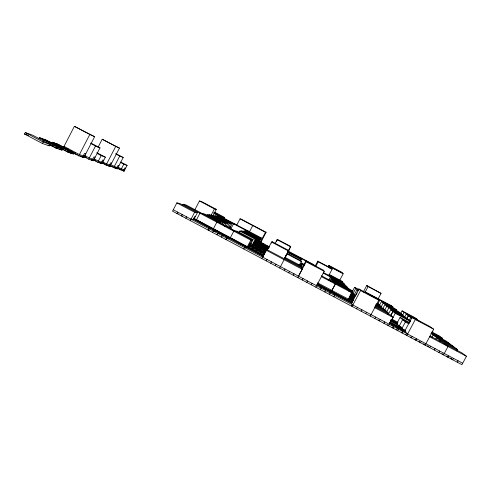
<?xml version="1.0" encoding="UTF-8"?>
<svg xmlns="http://www.w3.org/2000/svg" width="491" height="491" viewBox="0 0 491 491"><rect width="100%" height="100%" fill="white"/><g stroke="black" fill="none" stroke-linecap="round" stroke-linejoin="round"><path stroke-width="0.74" d="M271.566 242.063L272.235 241.762L288.874 250.563L288.634 251.091L271.566 242.063L267.454 249.851M300.498 260.911L301.124 259.021L287.818 251.975L287.376 252.89L290.74 246.451L277.446 239.424L274.874 243.677M284.528 258.929L279.747 268.055M286.112 255.553L286.388 254.97L285.026 257.548M284.946 257.579L287.137 253.374L301.308 260.868L301.376 261.543L299.418 265.238M285.173 257.456L285.492 256.787M24.55 134.018L25.299 132.558L32.621 135.172L50.057 144.422L49.321 145.845L42.459 143.513L24.55 134.018L28.552 135.424M39.084 138.579L39.556 137.652L46.142 140.009L62.701 148.791L62.007 150.142L55.833 148.049L49.622 144.753M43.085 141.291L43.797 139.904L50.278 142.206M42.459 143.513L43.208 142.052L50.057 144.422M51.721 143.562L52.396 142.249L58.349 144.379L74.123 152.738L73.46 154.021L67.875 152.13L61.817 148.92M55.833 148.049L56.545 146.662L62.701 148.791M63.376 147.662L74.38 126.322L94.634 136.688L83.851 157.543L78.775 155.825L73.423 152.983M67.224 149.7L67.868 148.448M67.875 152.13L68.556 150.811L74.123 152.738M71.072 151.737L71.717 150.485M75.571 152.529L74.927 153.781L77.517 154.671M78.775 155.825L89.81 134.473L94.634 136.688M85.63 156.034L85.011 157.23L86.434 157.721M88.693 159.182L95.512 145.999L99.992 147.865L93.327 160.753L88.693 159.182L83.783 156.586M98.016 147.349L102.208 139.241L119.454 148.092L109.959 166.394L106.062 165.068L102.005 162.92M94.824 159.244L94.229 160.385L96.181 161.054M97.752 162.257L101.195 155.604L105.369 157.188L101.993 163.693L97.752 162.257L93.726 160.121M103.251 162.183L102.68 163.276L105.074 164.098M106.062 165.068L115.741 146.386L119.454 148.092M113.709 167.658L119.724 156.058L123.21 157.507L117.306 168.879L113.709 167.658L109.812 165.596M118.171 167.382L117.644 168.401L120.197 169.272M120.768 170.052L123.824 164.172L127.095 165.412L124.1 171.181L117.484 168.315M193.755 219.661L197.364 212.769L180.056 203.599L176.858 202.881L172.519 211.185L461.914 364.678L466.45 356.276L461.927 352.882L430.091 336.022M177.705 212.106L176.956 213.536L178.159 213.702M182.382 205.569L183.063 204.268L185.948 204.919L251.993 239.89L248.286 246.924M182.143 214.463L181.394 215.893L182.554 216.034M185.837 218.25L186.586 216.819M194.909 209.657L199.463 200.966L201.66 201.617L216.298 209.356L212.867 215.899M190.263 220.594L194.632 212.296L197.364 212.769M193.061 219.594L194.639 216.586L195.32 216.672M210.921 215.574L214.432 208.878L216.298 209.356M214.291 217.028L214.935 215.795L218.409 216.396L232.151 223.669L229.481 228.745M212.529 232.409L213.284 230.973L217.673 230.942M220.183 223.798L220.833 222.558L204.753 214.039L199.935 213.204L196.547 219.741L191.017 219.164M223.921 218.685L224.565 217.458L214.561 212.173M222.012 224.105L222.724 222.754L227.763 223.245L226.112 226.388M216.991 234.772L217.746 233.342L219.87 233.256M223.448 224.903L224.473 222.926L209.135 214.806M224.467 226.302L226.155 223.092L211.167 215.156M221.459 237.141L222.208 235.705L226.142 235.428M227.333 227.075L229.272 223.387L232.151 223.669M228.119 227.799L229.082 226.689M228.61 227.591L230.745 223.528L216.709 216.101M229.469 228.076L230.525 226.762M230.776 228.99L233.52 223.81L234.802 223.927L233.52 223.81M226.676 238.074L225.921 239.51L226.689 238.08L230.377 237.675L233.814 231.144L236.969 231.095L253.123 239.651L249.508 246.513M236.687 225.24L240.038 218.869L241.136 219.084L266.097 232.28L260.611 242.689M239.135 232.366L239.829 231.052L242.419 231.009L257.137 238.792L253.841 245.046M249.385 231.961L252.748 225.59L253.601 225.676M243.824 249.005L244.586 247.574L260.819 242.29L269.577 246.924M247.36 246.678L250.803 240.142L253.123 239.651M247.967 247.028L250.029 243.604M249.551 245.96L251.214 243.278M252.104 245.132L255.228 239.203L256.21 238.994L241.149 231.028M252.577 245.475L254.43 242.376M252.84 245.39L256.198 238.994L257.137 238.792M253.902 244.536L255.394 242.1M255.167 244.168L258.082 238.632L259.764 238.276L256.732 244.027M255.559 244.512L257.272 241.615M255.848 244.322L258.941 238.448L244.856 230.997M256.511 244.095L258.131 241.369M258.395 243.468L261.304 237.951L260.549 238.11L257.806 243.309L267.914 248.655M258.192 243.536L259.739 240.921M260.101 242.523L265.484 232.323L266.097 232.28M260.433 242.744L261.875 240.283M261.758 258.518L266.171 250.189L267.018 249.655M271.535 243.088L272.235 241.762M276.396 241.419L277.446 239.424M266.257 260.905L267.018 259.469M270.75 263.286L271.511 261.85M275.248 265.668L276.01 264.232M287.929 251.76L290.74 246.451M284.51 258.886L288.874 250.563M284.246 270.443L285.007 269.007M288.751 272.836L289.512 271.394M300.111 260.93L301.124 259.021M293.262 275.224L294.023 273.788M300.167 265.563L301.529 262.986L304.168 264.379M300.572 265.741L301.609 263.753L304.322 265.189M300.633 266.595L301.707 264.569L301.529 262.986M301.278 268.546L301.971 267.239L301.879 266.3L285.21 257.474L284.872 258.18L301.971 267.239M301.683 268.939L305.93 260.93L323.532 270.24L324.232 271.339L315.811 287.186M297.749 277.605L306.145 261.771L305.93 260.93M297.767 277.618L302.192 269.271L302.088 268.227L256.044 243.849M302.26 279.999L303.021 278.557M315.081 266.275L317.787 261.163L331.431 268.374L332.131 269.178L328.663 275.703M306.777 282.393L307.538 280.95M315.781 266.38L318.205 261.82L317.787 261.163M311.294 284.786L312.055 283.35M328.141 266.779L328.847 265.441L341.472 272.112L343.184 273.775L339.717 280.293M328.767 267.405L329.449 266.128L342.313 272.928M329.375 268.141L330.069 266.84L328.847 265.441M320.347 289.592L321.114 288.149L319.929 285.148M328.78 279.999L330.425 276.912L329.725 275.905M329.805 280.484L331.149 277.961L346.038 285.842L349.518 289.88L348.794 291.237M324.876 291.992L325.637 290.549L324.907 288.941M330.879 280.999L331.91 279.06L347.143 287.125M332.008 281.539L332.702 280.214L348.303 288.475M329.4 294.391L330.167 292.955L328.51 289.696M335.304 284.001L331.904 290.396L334.702 295.355L333.935 296.797M331.977 290.433L335.378 284.037L334.383 282.675M351.857 292.409L354.582 287.296L358.608 289.426M350.752 291.335L352.084 292.888L348.671 299.283L352.863 304.985M352.961 293.692L355.748 288.475L354.582 287.296M354.115 295.03L356.957 289.702L358.289 290.408M370.288 316.075L378.776 300.197L376.622 298.325L358.89 288.947L351.403 302.99L316.726 284.608M355.969 295.22L357.258 292.802M358.89 288.947L360.56 290.562L352.084 306.427L351.366 305.408M363.205 292.188L366.777 285.486L381.047 293.397L377.966 299.166M365.04 292.329L368.115 286.566L366.777 285.486M356.638 308.839L357.405 307.397M361.186 311.251L361.953 309.809M365.734 313.663L366.507 312.221M377.812 303.874L379.825 300.111L378.236 298.749M379.433 305.371L381.489 301.529L394.96 308.661L396.967 310.287L383.213 303.008L381.489 301.529M374.842 318.493L375.615 317.051M381.114 306.924L383.213 303.008M382.839 308.532L384.981 304.53L399.03 311.969L403.485 315.578L388.811 307.814L384.981 304.53M384.588 310.373L386.853 306.139L401.208 313.737M380.169 319.469L379.396 320.911L378.579 319.997M386.828 311.527L388.811 307.814M387.368 314.148L388.074 312.835L383.606 308.735L375.719 304.555M388.148 314.627L390.854 309.563L405.867 317.505L410.451 321.224M383.956 323.33L384.729 321.887M392.996 311.398L390.572 315.928L393.009 311.404L408.365 319.531M374.688 306.679L390.474 315.038L393.009 317.376L388.522 325.748L387.559 324.729M407.579 334.003L392.063 319.285L395.249 313.326L390.854 309.563M400.791 313.276L402.086 310.864L414.827 317.603L417.105 319.31L404.111 312.436L402.086 310.864M409.954 322.685L400.055 317.438L396.703 323.692L390.781 320.562M402.467 315.517L404.111 312.436M404.547 317.217L406.229 314.08L420.468 321.832M408.426 315.787L406.708 318.984L408.426 315.787L412.483 317.929M401.853 328.577L405.382 321.998L400.055 317.438M409.31 320.175L410.709 317.56L406.229 314.08M404.645 331.222L412.201 317.149L430.055 326.589L433.688 329.246L425.126 345.167L423.586 343.768M412.201 317.149L415.343 319.543L406.806 335.445L405.701 334.383M412.158 336.427L411.378 337.876L410.464 337.004M416.736 338.858L415.957 340.3L415.005 339.41M421.321 341.288L420.542 342.736L419.056 341.368M432.24 332.389L432.902 331.149M431.798 337.464L433.148 334.96L449.725 343.737M429.717 347.597L430.497 346.155M435.904 338.925L436.585 337.63L453.604 346.64M434.308 350.034L435.087 348.585M439.506 341.767L440.218 340.447L430.963 333.266M438.899 352.47L439.678 351.022M448.878 355.901L448.099 357.35L446.577 356.061M456.961 351.01L457.673 349.69L446.043 340.981L431.221 333.131M453.481 358.344L452.696 359.786L450.609 358.037M457.305 362.229L458.085 360.781M262.519 257.081L263.464 256.37M259.125 254.068L260.132 253.448M260.113 253.442L268.522 248.286L258.579 243.02M255.86 251.183L257.935 250.152M258.898 249.674L261.525 248.36M262.329 247.961L265.208 246.531M265.852 246.206L267.073 245.598M250.392 249.44L263.949 243.941M247.034 230.96L248.035 230.93M209.264 230.046L208.074 230.04L208.822 228.61L213.438 228.696L216.869 222.171L218.912 222.374M225.621 226.523L226.026 226.547M218.894 222.362L220.833 222.558M220.042 216.678L221.607 216.948M224.565 217.458L223.117 217.212L214.076 212.431M113.218 166.885L110.463 165.94L111.009 164.884L117.846 167.848M84.483 156.316L79.425 154.567L64.02 146.404M93.928 159.581L89.313 157.985L84.403 155.383M102.576 162.57L98.347 161.109L94.321 158.974M110.518 165.314L106.633 163.969L102.576 161.821M124.616 170.187L118.006 167.296M58.558 146.594L52.292 144.409L51.58 145.796L53.181 146.343L49.935 144.618M85.753 153.867L84.513 153.425L82.605 157.12L80.082 155.782M95.144 157.237L94.014 156.832L92.185 160.367L90.976 159.728M103.736 160.33L102.705 159.956L100.95 163.337L99.796 162.724M111.635 163.165L110.684 162.822L109.002 166.068L106.338 164.657M118.914 165.78L118.036 165.461L116.422 168.579L114.501 167.56M125.647 168.198L124.837 167.904L123.278 170.905L122.044 170.248M102.208 139.241L115.741 146.386M74.38 126.322L89.81 134.473M240.038 218.869L265.484 232.323M368.115 286.566L381.047 293.397M115.833 153.603L123.21 157.507M330.069 266.84L343.184 273.775M115.827 153.996L119.724 156.058M277.022 239.614L290.586 246.789M318.205 261.82L332.131 269.178M90.823 143.016L99.992 147.865M90.823 143.525L95.512 145.999M199.463 200.966L214.432 208.878M120.639 161.999L127.095 165.412M120.534 162.435L123.824 164.172M213.702 212.769L261.304 237.951M306.145 261.771L324.232 271.339M360.56 290.562L378.776 300.197M415.343 319.543L433.688 329.246M213.996 213.481L260.549 238.11M287.603 252.423L301.186 259.61M329.074 274.365L342.086 281.251L343.013 282.325L329.062 274.948M355.748 288.475L358.356 289.856M410.709 317.56L412.029 318.254M259.764 238.276L245.966 230.979L243.689 231.016L258.082 238.632M96.819 152.664L105.369 157.188M323.63 272.683L343.976 283.448L344.983 284.62L323.158 273.07M97.169 153.474L101.195 155.604M214.935 215.795L229.272 223.387M286.897 253.878L301.376 261.543M227.763 223.245L213.1 215.488L207.018 214.444L222.724 222.754M431.828 331.953L439.2 335.856L442.544 338.36L432.019 332.788M239.829 231.052L255.228 239.203M376.965 303.647L379.586 305.034M395.249 313.326L410.316 321.298M347.53 288.186L352.759 290.954M258.757 241.811L269.025 247.249M301.707 264.569L303.69 265.619M349.518 289.88L333.549 281.429L331.149 277.961M349.745 289.978L353.035 291.715M376.21 304.015L381.556 306.844L377.702 303.303M122.167 170.156L124.1 171.181M259.358 242.769L268.454 247.587M299.719 264.133L301.026 264.827M348.831 290.138L352.151 291.893M259.168 242.83L268.958 248.016L258.775 242.959M299.731 264.305L301.044 264.999M321.396 275.795L352.397 292.188M299.737 264.477L301.057 265.177M348.929 290.69L351.599 292.102M299.074 264.465L300.418 265.177M350.525 291.703L351.869 292.415M321.317 276.593L352.084 292.888M375.664 305.371L385.791 310.735M409.426 323.25L402.645 319.659L399.22 326.079L390.425 321.421M114.759 167.529L117.306 168.879M231.451 229.352L235.508 231.5M299.062 265.152L300.357 265.84M351.838 293.096L354.919 294.729M183.063 204.268L250.803 240.142M375.437 306.139L388.074 312.835M405.382 321.998L408.727 323.772M440.218 340.447L457.673 349.69M256.922 243.561L267.282 249.047M351.218 293.495L355.447 295.735M108.64 165.688L109.959 166.394M350.58 293.919L355.337 296.435L348.763 288.837M253.81 243.45L265.932 249.876M350.519 294.674L354.778 296.932M176.858 202.881L194.632 212.296M254.884 244.223L265.754 249.98M266.171 250.189L302.192 269.271M350.592 294.919L354.477 296.975M374.762 307.704L393.009 317.376M429.643 336.777L466.45 356.276M99.121 162.165L101.993 163.693M254.406 244.383L266.619 250.852M350.5 295.287L353.87 297.067M254.16 244.463L266.441 250.969M350.12 295.294L354.183 297.448L351.771 294.545M253.153 244.788L265.717 251.441M349.752 295.963L354.201 298.319M91.363 159.71L93.327 160.753M250.177 244.107L265.6 252.282M349.666 296.822L352.919 298.546M392.057 319.285L397.962 322.415M251.005 245.488L264.821 252.81M349.426 297.012L350.243 298.074L353.575 299.841M391.658 320.022L397.698 323.225M250.723 245.58L264.624 252.951M349.224 297.779L353.244 299.909M390.897 319.868L397.63 323.434M390.787 320.058L396.826 323.256M81.887 156.5L83.851 157.543M250.146 245.77L264.882 253.583M348.88 298.098L353.084 300.326M390.897 320.365L396.133 323.139M249.845 245.868L264.68 253.724M348.61 298.209L353.428 300.756M56.888 143.857L72.754 152.265L72.085 153.554L70.103 152.505M55.409 143.323L71.373 151.787L70.698 153.088L69.372 152.382M53.912 142.789L69.974 151.302L69.299 152.609L62.602 149.061M52.396 142.249L68.556 150.811M248.636 246.261L264.624 254.737M317.634 282.828L352.888 301.517L350.243 298.074M399.809 326.392L401.239 327.147M399.864 326.693L401.687 327.657M71.49 152.977L73.46 154.021M194.105 218.446L263.784 255.381M317.474 283.847L352.464 302.395M389.848 322.213L405.572 330.547M44.528 139.432L61.191 148.27L60.491 149.626L58.705 148.681M193.927 218.636L263.557 255.547M317.603 284.197L352.188 302.536M405.235 330.658L389.467 322.299L393.862 326.73L393.088 328.172L392.07 327.123M193.902 218.906L212.333 228.677M229.493 237.773L246.691 246.893M333.266 292.789L350.697 302.033M403.24 329.884L405.265 330.959M41.232 138.253L58.116 147.202L57.404 148.583L53.783 146.662M194.54 219.532L263.722 256.21M317.235 284.584L351.047 302.505M389.424 322.851L405.247 331.241M39.556 137.652L56.545 146.662M193.841 219.452L263.495 256.382M389.4 323.133L405.971 331.922M59.638 148.883L62.007 150.142M173.262 209.755L462.694 363.23M25.299 132.558L43.208 142.052M47.983 145.133L49.321 145.845M443.999 343.387L448.025 346.511L443.496 354.907L442.023 353.643M427.587 345.695L428.649 346.646M397.538 326.288L403.007 331.578L402.227 333.021L401.3 332.1M395.746 326.503L398.434 329.154L397.655 330.596L396.593 329.522M356.957 289.702L358.221 290.985M350.457 295.472L353.802 299.645M301.008 257.898L301.063 258.444M288.211 251.128L288.027 251.552L314.136 265.361L313.823 264.674L288.211 251.128M391.18 305.598L365.31 291.912L366.642 293.139L393.033 307.096L391.18 305.598"/></g></svg>
